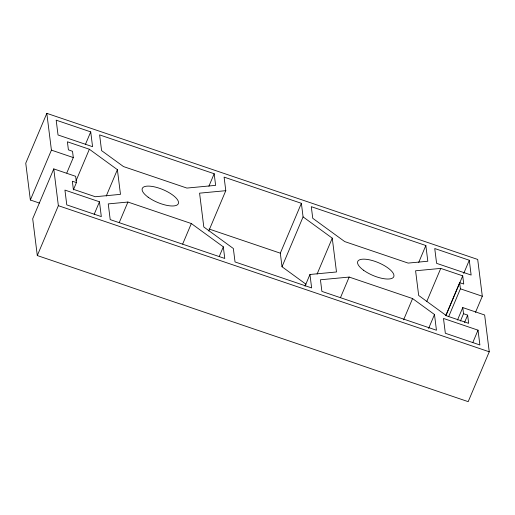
<?xml version="1.0" encoding="UTF-8"?>
<svg xmlns="http://www.w3.org/2000/svg" width="515" height="515" viewBox="0 0 515 515"><rect width="100%" height="100%" fill="white"/><g stroke="black" fill="none" stroke-linecap="round" stroke-linejoin="round"><path stroke-width="0.77" d="M475.487 312.373L482.304 296.241L477.701 259.451L46.814 113.345L25.75 163.21L30.353 200L39.41 203.071M30.353 200L51.416 150.135L46.814 113.345M73.336 189.913L76.432 182.574L75.647 176.317L53.766 168.894L32.696 218.759L37.299 255.549L468.187 401.655L489.25 351.79L484.647 315L462.76 307.577L457.494 320.047M66.796 172.956L73.304 157.558L72.518 151.294L68.405 149.846L67.401 141.799L89.365 149.247L117.388 169.667L120.478 194.355L95.307 196.736L73.342 189.288L72.338 181.248L76.432 182.574M37.299 255.549L58.362 205.685L53.766 168.894M85.458 144.348L90.724 131.879L56.18 120.169L58.034 134.975L92.571 146.685L90.724 131.879M76.046 180.778L89.365 149.247M94.2 214.266L99.466 201.796L64.929 190.087L66.776 204.886L101.32 216.603L99.466 201.796M106.238 196.061L117.388 169.667M119.248 222.577L127.92 202.041L191.335 223.542L223.317 246.846L224.772 258.459L110.21 219.615L108.247 203.901L127.92 202.041M182.658 244.078L191.335 223.542M208.91 186.205L214.176 173.742L99.614 134.898L101.577 150.612L123.484 166.57L186.894 188.072L215.624 185.355L214.176 173.742M208.755 231.016L225.789 190.685L224.089 177.102L301.378 203.309L303.078 216.892L282.014 266.757L306.007 284.241M219.293 256.38L223.317 246.846M282.014 266.757L280.315 253.174L301.378 203.309M304.996 286.211L309.953 274.482L336.488 271.972L332.259 238.155L303.078 216.892M317.079 274.089L332.259 238.155M340.492 297.593L349.17 277.064L412.579 298.565L434.486 314.523L436.45 330.237L321.888 291.393L320.439 279.78L349.17 277.064M418.727 262.386L425.853 245.52L311.292 206.676L312.747 218.289L344.728 241.593L408.144 263.094L427.817 261.234L425.853 245.52M403.599 319.828L412.579 298.565M426.819 301.397L440.756 268.399L462.721 275.847L463.745 284.035L459.65 282.703L445.713 315.701M428.602 328.461L434.486 314.523M463.712 273.446L469.287 260.249L434.744 248.533L436.598 263.339L471.135 275.049L469.287 260.249M445.996 315.444L462.721 275.847M448.642 316.686L460.416 288.818L459.65 282.703M460.429 321.025L463.526 313.693L462.76 307.577M464.543 322.48L467.639 315.148L463.526 313.693M472.764 342.63L478.029 330.16L443.492 318.45L445.34 333.257L479.883 344.966L478.029 330.16M225.789 190.685L199.575 193.164L203.805 226.98L233.347 248.507L235.027 261.942L311.633 287.917L309.953 274.482M440.756 268.399L415.586 270.781L418.676 295.468L446.698 315.888L468.663 323.336L467.639 315.148M51.416 150.135L73.304 157.558M460.416 288.818L482.304 296.241M209.09 229.027L280.315 253.174M58.362 205.685L489.25 351.79M363.577 270.246A19.557 6.946 22.9 0 0 393.576 277.07A19.557 6.946 22.9 0 0 370.105 259.966A19.557 6.946 22.9 0 0 363.577 270.246M148.133 197.194A19.557 6.946 22.9 0 0 178.139 204.017A19.557 6.946 22.9 0 0 154.661 186.913A19.557 6.946 22.9 0 0 148.133 197.194"/></g></svg>
